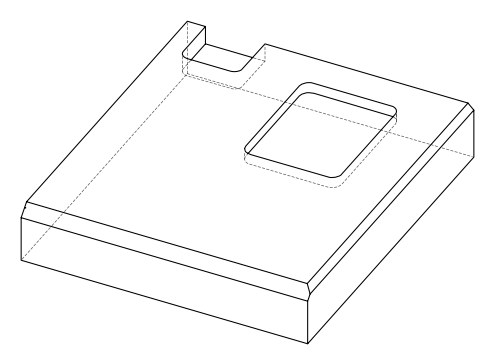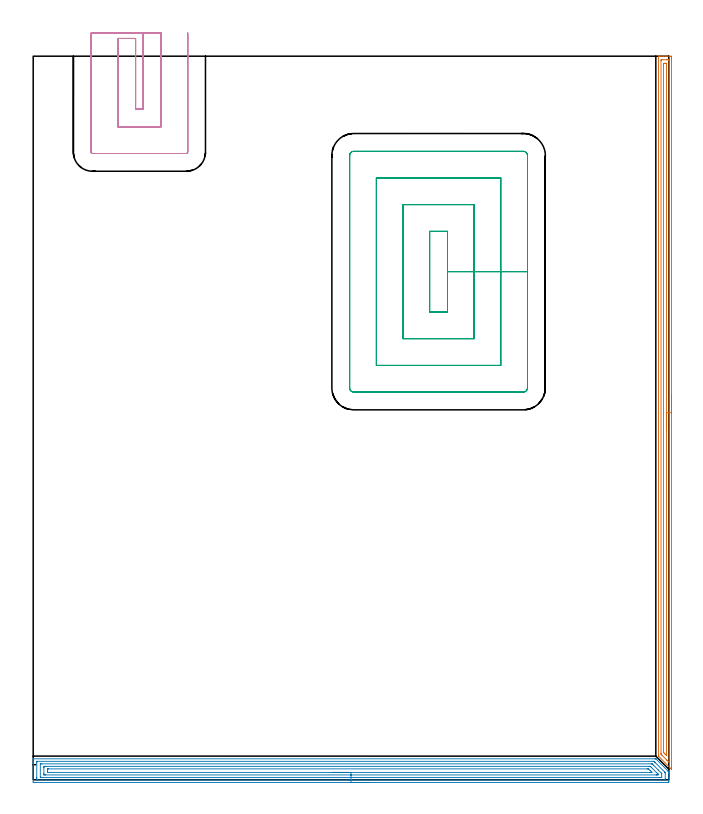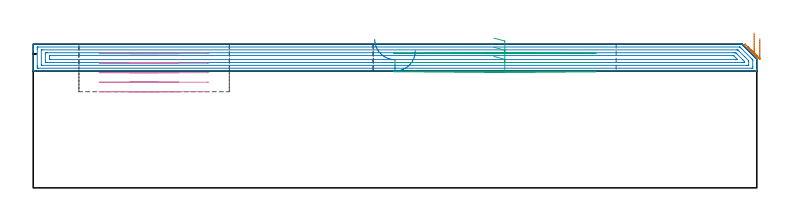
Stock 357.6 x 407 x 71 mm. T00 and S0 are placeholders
(PLAN: 4 operations, 1 tool changes, 36.9 min)
(1 AREA_MILL | FG_CHAMFER_SURFACE | UGT0205_001 | 9.74 min | 10792 mm3)
(2 AREA_MILL_1 | FG_CHAMFER_SURFACE_1 | UGT0205_001 | 14.49 min | 31377 mm3)
(3 MILL_RECTANGULAR_POCKET | POCKET_RECTANGULAR_STRAIGHT | UGT0201_136 | Follow Part, ap 5, ae 75% | 7.6 min | 251893 mm3)
(4 MILL_SLOT | SLOT_PARTIAL_RECTANGULAR | UGT0201_136 | Follow Part, ap 5, ae 75% | 5.05 min | 111810 mm3)
(TOOL UGT0205_001 | Chamfer Mill 20 x 3 x 45 deg. | D20 FL50 Z2)
(TOOL UGT0201_136 | Carbide End Mill 20.0 | D20 FL30 Z4)
(OP 1 AREA_MILL)
G17 G21 G94 G90
T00 M6
G54
G17 G0 G90 X359. Y216.5 S1061 M3
G43 Z81. H0
Z73.7
G94 G1 Y216.462 Z72.828 F250.
Y216.348 Z71.964
Y216.159 Z71.112
Y215.897 Z70.28
Y215.563 Z69.474
Y215.16 Z68.7
Y214.692 Z67.964
Y214.16 Z67.272
Y213.571 Z66.629
Y212.928 Z66.04
Y212.236 Z65.508
Y211.5 Z65.04
Y210.726 Z64.637
Y209.92 Z64.303
Y209.088 Z64.041
Y208.236 Z63.852
Y207.372 Z63.738
Y206.5 Z63.7
Y6.532
X358.999 Y6.184 Z63.701
X358.998 Y6.135 Z63.702
X358.991 Y6.013 Z63.705
X358.902 Y6.099 Z63.796
X358.815 Y6.184 Z63.882
X351.808 Y13.192 Z70.891
X351.735 Y13.267 Z70.965
X351.707 Y13.3 Z70.993
X351.7 Y13.785 Z71.
Y406.816
X351.703 Y406.991 Z70.988
X351.74 Y407. Z70.951
X352.146 Z70.554
X352.4 Z70.299
X353.13 Z69.565
X354.383 Z68.314
X355.794 Z66.902
X356.42 Z66.276
X358.196 Z64.501
X358.458 Y406.998 Z64.239
X358.992 Y406.992 Z63.706
X358.994 Y406.909 Z63.703
X358.999 Y406.369 Z63.701
X359. Y405.823 Z63.7
Y206.5
X357.586 Z65.114
X357.585 Y10.193 Z65.115
X357.57 Y9.892 Z65.13
X357.244 Y10.208 Z65.456
X356.682 Y10.768 Z66.018
X356.347 Y11.102 Z66.353
X353.666 Y13.785 Z69.034
X353.13 Y14.332 Z69.57
X353.115 Y14.679 Z69.585
X353.114 Y14.695 Z69.586
X353.115 Y404.596 Z69.585
X353.13 Y404.99 Z69.57
X353.603 Y404.998 Z69.097
X356.265 Y405. Z66.435
X356.682 Z66.018
X357.155 Y404.998 Z65.545
X357.57 Y404.99 Z65.13
X357.585 Y404.581 Z65.115
X357.586 Y404.565 Z65.114
Y206.5
X356.172 Z66.528
X356.171 Y14.679 Z66.529
X356.17 Y14.3 Z66.53
X356.166 Y13.785 Z66.534
X356.165 Y13.755 Z66.535
X356.123 Y13.785 Z66.577
X355.794 Y14.108 Z66.906
X355.22 Y14.679 Z67.48
X354.906 Y14.994 Z67.794
X354.619 Y15.286 Z68.081
X354.549 Y15.362 Z68.151
X354.535 Y15.379 Z68.165
X354.533 Y15.402 Z68.167
X354.53 Y15.447 Z68.17
X354.529 Y15.574 Z68.171
X354.528 Y15.954 Z68.172
X354.529 Y401.898 Z68.171
X354.53 Y402.277 Z68.17
X354.533 Y402.792 Z68.167
X354.535 Y402.973 Z68.165
X354.709 Y402.991 Z67.991
X354.906 Y402.995 Z67.794
X355.588 Y403. Z67.112
X355.794 Y402.998 Z66.906
X356. Y402.995 Z66.7
X356.137 Y402.99 Z66.563
X356.165 Y402.983 Z66.535
X356.167 Y402.964 Z66.533
X356.169 Y402.919 Z66.531
X356.171 Y402.792 Z66.529
X356.172 Y206.5 Z66.528
Y205.628 Z66.567
Y204.764 Z66.68
Y203.912 Z66.869
Y203.08 Z67.132
Y202.274 Z67.465
Y201.5 Z67.868
Y200.764 Z68.337
Y200.072 Z68.868
Y199.429 Z69.457
Y198.84 Z70.101
Y198.308 Z70.793
Y197.84 Z71.528
Y197.437 Z72.302
Y197.103 Z73.108
Y196.841 Z73.94
Y196.652 Z74.792
Y196.538 Z75.657
Y196.5 Z76.528
G0 Z81.
M5
M2
(OP 2 AREA_MILL_1)
G17 G21 G94 G90
T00 M6
G54
G17 G0 G90 X188.75 Y-1.5 S1061 M3
G43 Z81. H0
Z67.7
G94 G1 X188.712 Z66.828 F250.
X188.598 Z65.964
X188.409 Z65.112
X188.147 Z64.28
X187.813 Z63.474
X187.41 Z62.7
X186.942 Z61.964
X186.41 Z61.272
X185.821 Z60.629
X185.178 Z60.04
X184.486 Z59.508
X183.75 Z59.04
X182.976 Z58.637
X182.17 Z58.303
X181.338 Z58.041
X180.487 Z57.852
X179.622 Z57.738
X178.75 Z57.7
X0.612
X0.191 Y-1.496 Z57.703
X0.01 Y-1.492 Z57.706
X0. Y-1.307 Z57.89
X0.005 Y8.681 Z67.875
X0.006 Y9.248 Z68.445
Y9.564 Z68.76
Y10.132 Z69.328
Y10.447 Z69.642
X0.007 Y11.466 Z70.666
X0.017 Y11.749 Z70.941
X0.039 Y11.792 Z70.984
X0.044 Y11.796 Z70.989
X0.166 Y11.8 Z71.
X349.745
X350.198 Y11.796 Z70.989
X350.222 Y11.777 Z70.975
X350.23 Y11.771 Z70.969
X356.966 Y5.034 Z64.233
X357.186 Y4.815 Z64.013
X357.293 Y4.709 Z63.905
X357.483 Y4.515 Z63.714
X357.495 Y4.497 Z63.696
X357.498 Y4.488 Z63.687
X357.5 Y4.476 Z63.674
Y3.384 Z62.579
Y1.291 Z60.489
Y-0.147 Z59.049
Y-0.752 Z58.444
X357.497 Y-1.03 Z58.167
X357.491 Y-1.491 Z57.705
X357.358 Y-1.495 Z57.703
X356.888 Y-1.5 Z57.7
X178.75
Y-0.086 Z59.114
X2.398 Y-0.085 Z59.115
X2.335
X2.019 Y-0.079 Z59.121
X2.011 Y0.023 Z59.223
X2.004 Y0.243 Z59.443
X2.002 Y0.736 Z59.936
X2.001 Y1.128 Z60.328
X2.006 Y9.564 Z68.764
X2.008 Y9.95 Z69.15
X2.016 Y10.338 Z69.538
X2.018 Y10.38 Z69.58
X2.035 Y10.381 Z69.581
X2.086 Y10.384 Z69.584
X2.19 Y10.385 Z69.585
X2.398 Y10.386 Z69.586
X348.914 Y10.385 Z69.585
X349.12 Y10.38 Z69.58
X349.143 Y10.379 Z69.579
X349.185 Y10.353 Z69.553
X349.325 Y10.219 Z69.419
X349.496 Y10.052 Z69.252
X349.745 Y9.806 Z69.006
X349.986 Y9.564 Z68.764
X355.102 Y4.448 Z63.648
X355.28 Y4.267 Z63.467
X355.452 Y4.086 Z63.286
X355.49 Y4.044 Z63.244
X355.494 Y4.021 Z63.221
X355.497 Y3.972 Z63.172
X355.5 Y3.874 Z63.074
X355.499 Y0.736 Z59.936
X355.498 Y0.345 Z59.545
X355.49 Y-0.05 Z59.15
X355.483 Y-0.08 Z59.12
X355.465 Y-0.081 Z59.119
X355.414 Y-0.084 Z59.116
X355.31 Y-0.085 Z59.115
X355.102 Y-0.086 Z59.114
X178.75
Y1.328 Z60.528
X4.477 Y1.329 Z60.529
X4.184 Y1.33 Z60.53
X4.086 Y1.332 Z60.532
X4.017 Y1.335 Z60.535
X4.011 Y1.439 Z60.639
X4.005 Y1.619 Z60.819
X4.002 Y1.798 Z60.998
X4.006 Y8.857 Z68.057
X4.011 Y8.916 Z68.116
X4.015 Y8.958 Z68.158
X4.039 Y8.965 Z68.165
X4.184 Y8.967 Z68.167
X4.784 Y8.971 Z68.171
X347.666
X347.959 Y8.969 Z68.169
X348.056 Y8.966 Z68.166
X348.127 Y8.961 Z68.161
X348.185 Y8.907 Z68.107
X348.417 Y8.681 Z67.881
X348.852 Y8.249 Z67.449
X351.53 Y5.571 Z64.771
X353.316 Y3.784 Z62.984
X353.416 Y3.683 Z62.883
X353.463 Y3.632 Z62.832
X353.483 Y3.606 Z62.806
X353.49 Y3.565 Z62.765
X353.496 Y3.384 Z62.584
X353.5 Y3.203 Z62.403
X353.499 Y1.438 Z60.638
X353.495 Y1.377 Z60.577
X353.49 Y1.335 Z60.535
X353.462 Y1.333 Z60.533
X353.316 Y1.331 Z60.531
X352.717 Y1.329 Z60.529
X352.423 Y1.328 Z60.528
X178.75
Y2.743 Z61.943
X6.863
X6.617 Y2.745 Z61.945
X6.121 Y2.75 Z61.95
X6.012 Y2.76 Z61.96
X6.003 Y3.384 Z62.584
X6.005 Y6.881 Z66.081
Y6.916 Z66.116
X6.011 Y7.34 Z66.54
X6.015 Y7.545 Z66.745
X6.22 Y7.55 Z66.75
X6.863 Y7.556 Z66.756
X7.107 Y7.557 Z66.757
X346.173
X346.418 Y7.556 Z66.756
X347.066 Y7.55 Z66.75
X347.102 Y7.538 Z66.738
X347.145 Y7.498 Z66.698
X347.233 Y7.416 Z66.616
X347.402 Y7.248 Z66.448
X347.736 Y6.916 Z66.116
X350.638 Y4.014 Z63.214
X351.261 Y3.384 Z62.584
X351.465 Y3.174 Z62.374
X351.49 Y3.142 Z62.342
X351.494 Y3.118 Z62.318
X351.497 Y3.065 Z62.265
X351.496 Y2.958 Z62.158
X351.49 Y2.752 Z61.952
X351.281 Y2.748 Z61.948
X350.638 Y2.744 Z61.944
X350.393 Y2.743 Z61.943
X178.75
Y4.157 Z63.357
X8.537
X8.313 Y4.158 Z63.358
X8.165 Y4.16 Z63.36
X8.047 Y4.164 Z63.364
X8.011 Y4.169 Z63.369
X8.01 Y4.177 Z63.377
X8.007 Y4.267 Z63.467
X8.004 Y4.905 Z64.105
Y5.15 Z64.35
Y5.787 Z64.987
X8.005 Y6.033 Z65.233
X8.007 Y6.112 Z65.312
X8.01 Y6.131 Z65.331
X8.012 Y6.135 Z65.335
X8.054 Y6.138 Z65.338
X8.202 Y6.141 Z65.341
X8.425 Y6.143 Z65.343
X8.537
X345.392
X345.615 Y6.141 Z65.341
X346.054 Y6.136 Z65.336
X346.169 Y6.033 Z65.233
X346.173 Y6.029 Z65.229
X347.052 Y5.15 Z64.35
X347.932 Y4.267 Z63.467
X347.959 Y4.237 Z63.437
X347.992 Y4.164 Z63.364
X347.066 Y4.157 Z63.357
X178.75
X177.878 Z63.395
X177.014 Z63.509
X176.162 Z63.698
X175.33 Z63.96
X174.524 Z64.294
X173.75 Z64.697
X173.014 Z65.165
X172.322 Z65.696
X171.679 Z66.286
X171.09 Z66.929
X170.559 Z67.621
X170.09 Z68.357
X169.687 Z69.131
X169.353 Z69.937
X169.091 Z70.769
X168.902 Z71.62
X168.788 Z72.485
X168.75 Z73.357
G0 Z81.
M5
M2
(OP 3 MILL_RECTANGULAR_POCKET)
G17 G21 G94 G90
T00 M6
G54
G17 G0 G90 X227.585 Y263.1 S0 M3
G43 Z81. H0
Z74.
G94 G1 X233. Z72.549 F250.
Y285.8 Z66.467
Y308.5 F500.
X223.
Y263.1
X233.
Y285.8
X248.
Y323.5
X208.
Y248.1
X248.
Y285.8
X263.
Y338.5
X193.
Y233.1
X263.
Y285.8
X278.
Y351.2
G3 X275.7 Y353.5 R2.3
G1 X180.3
G3 X178. Y351.2 R2.3
G1 Y220.4
G3 X180.3 Y218.1 R2.3
G1 X275.7
G3 X278. Y220.4 R2.3
G1 Y285.8
Y286.8
G0 X227.585 Y263.1 Z69.467
G1 X233. Z68.016 F250.
Y285.8 Z61.933
Y308.5 F500.
X223.
Y263.1
X233.
Y285.8
X248.
Y323.5
X208.
Y248.1
X248.
Y285.8
X263.
Y338.5
X193.
Y233.1
X263.
Y285.8
X278.
Y351.2
G3 X275.7 Y353.5 R2.3
G1 X180.3
G3 X178. Y351.2 R2.3
G1 Y220.4
G3 X180.3 Y218.1 R2.3
G1 X275.7
G3 X278. Y220.4 R2.3
G1 Y285.8
Y286.8
G0 X227.585 Y263.1 Z64.933
G1 X233. Z63.482 F250.
Y285.8 Z57.4
Y308.5 F500.
X223.
Y263.1
X233.
Y285.8
X248.
Y323.5
X208.
Y248.1
X248.
Y285.8
X263.
Y338.5
X193.
Y233.1
X263.
Y285.8
X278.
Y351.2
G3 X275.7 Y353.5 R2.3
G1 X180.3
G3 X178. Y351.2 R2.3
G1 Y220.4
G3 X180.3 Y218.1 R2.3
G1 X275.7
G3 X278. Y220.4 R2.3
G1 Y285.8
Y286.8
G0 Z81.
M5
M2
(OP 4 MILL_SLOT)
G17 G21 G94 G90
T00 M6
G54
G17 G0 G90 X61.9 Y420. S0 M3
G43 Z81. H0
Z66.3
G94 G1 Y417. F250.
Y377.3 F500.
X57.6
Y417.
X47.6
Y367.3
X71.9
Y417.
Y420. F250.
X32.6
Y417.
Y353.1 F500.
G3 X33.4 Y352.3 R0.8
G1 X86.1
G3 X86.9 Y353.1 R0.8
G1 Y417.
Y420. F250.
G0 X61.9 Z61.6
G1 Y417.
Y377.3 F500.
X57.6
Y417.
X47.6
Y367.3
X71.9
Y417.
Y420. F250.
X32.6
Y417.
Y353.1 F500.
G3 X33.4 Y352.3 R0.8
G1 X86.1
G3 X86.9 Y353.1 R0.8
G1 Y417.
Y420. F250.
G0 X61.9 Z56.9
G1 Y417.
Y377.3 F500.
X57.6
Y417.
X47.6
Y367.3
X71.9
Y417.
Y420. F250.
X32.6
Y417.
Y353.1 F500.
G3 X33.4 Y352.3 R0.8
G1 X86.1
G3 X86.9 Y353.1 R0.8
G1 Y417.
Y420. F250.
G0 X61.9 Z52.2
G1 Y417.
Y377.3 F500.
X57.6
Y417.
X47.6
Y367.3
X71.9
Y417.
Y420. F250.
X32.6
Y417.
Y353.1 F500.
G3 X33.4 Y352.3 R0.8
G1 X86.1
G3 X86.9 Y353.1 R0.8
G1 Y417.
Y420. F250.
G0 X61.9 Z47.5
G1 Y417.
Y377.3 F500.
X57.6
Y417.
X47.6
Y367.3
X71.9
Y417.
Y420. F250.
X32.6
Y417.
Y353.1 F500.
G3 X33.4 Y352.3 R0.8
G1 X86.1
G3 X86.9 Y353.1 R0.8
G1 Y417.
Y420. F250.
G0 Z81.
M5
M2
